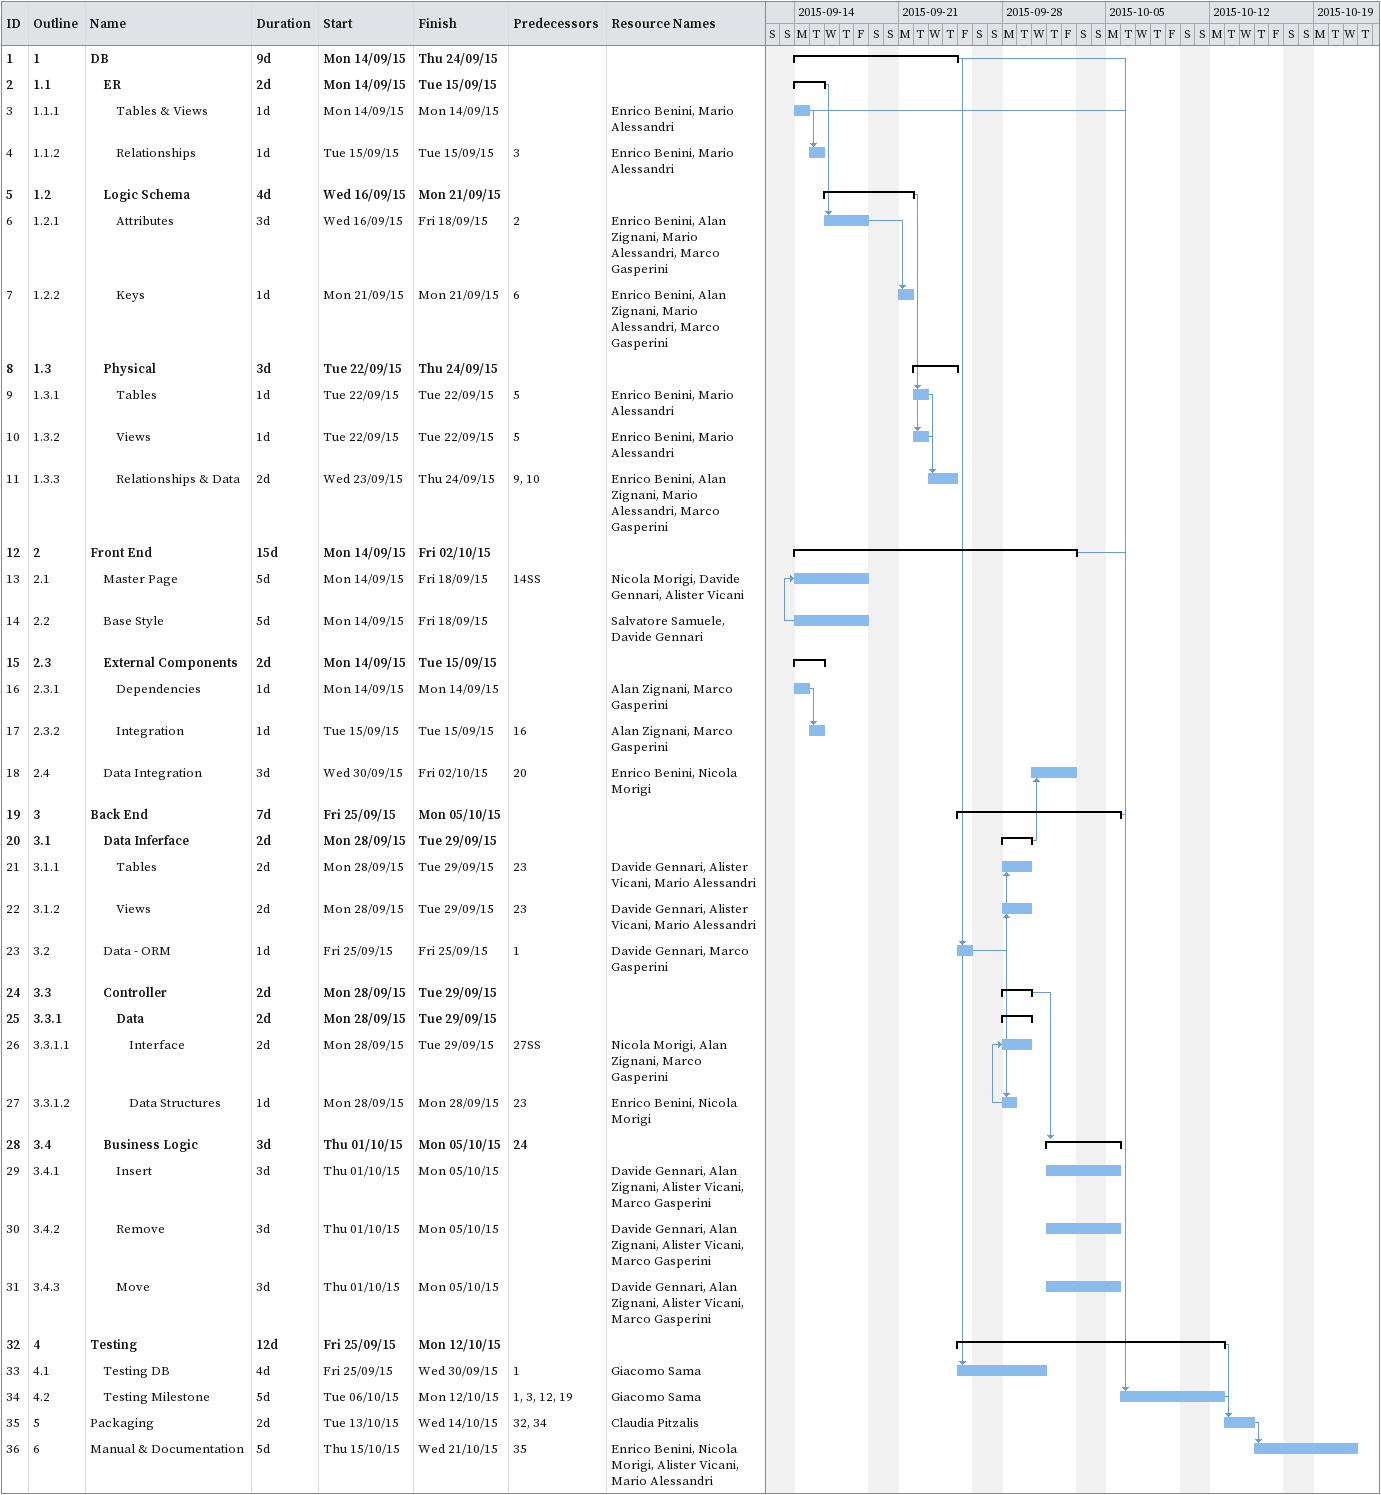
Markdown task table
| ID | WBS | Task | Duration | Start | Finish | Predecessors | Resources |
|---|---|---|---|---|---|---|---|
| 1 | 1 | **DB** | 9d | 2015-09-14 | 2015-09-24 |  |  |
| 2 | 1.1 | **ER** | 2d | 2015-09-14 | 2015-09-15 |  |  |
| 3 | 1.1.1 | Tables & Views | 1d | 2015-09-14 | 2015-09-14 |  | Enrico Benini, Mario Alessandri |
| 4 | 1.1.2 | Relationships | 1d | 2015-09-15 | 2015-09-15 | 3 | Enrico Benini, Mario Alessandri |
| 5 | 1.2 | **Logic Schema** | 4d | 2015-09-16 | 2015-09-21 |  |  |
| 6 | 1.2.1 | Attributes | 3d | 2015-09-16 | 2015-09-18 | 2 | Enrico Benini, Alan Zignani, Mario Alessandri, Marco Gasperini |
| 7 | 1.2.2 | Keys | 1d | 2015-09-21 | 2015-09-21 | 6 | Enrico Benini, Alan Zignani, Mario Alessandri, Marco Gasperini |
| 8 | 1.3 | **Physical** | 3d | 2015-09-22 | 2015-09-24 |  |  |
| 9 | 1.3.1 | Tables | 1d | 2015-09-22 | 2015-09-22 | 5 | Enrico Benini, Mario Alessandri |
| 10 | 1.3.2 | Views | 1d | 2015-09-22 | 2015-09-22 | 5 | Enrico Benini, Mario Alessandri |
| 11 | 1.3.3 | Relationships & Data | 2d | 2015-09-23 | 2015-09-24 | 9, 10 | Enrico Benini, Alan Zignani, Mario Alessandri, Marco Gasperini |
| 12 | 2 | **Front End** | 15d | 2015-09-14 | 2015-10-02 |  |  |
| 13 | 2.1 | Master Page | 5d | 2015-09-14 | 2015-09-18 | 14SS | Nicola Morigi, Davide Gennari, Alister Vicani |
| 14 | 2.2 | Base Style | 5d | 2015-09-14 | 2015-09-18 |  | Salvatore Samuele, Davide Gennari |
| 15 | 2.3 | **External Components** | 2d | 2015-09-14 | 2015-09-15 |  |  |
| 16 | 2.3.1 | Dependencies | 1d | 2015-09-14 | 2015-09-14 |  | Alan Zignani, Marco Gasperini |
| 17 | 2.3.2 | Integration | 1d | 2015-09-15 | 2015-09-15 | 16 | Alan Zignani, Marco Gasperini |
| 18 | 2.4 | Data Integration | 3d | 2015-09-30 | 2015-10-02 | 20 | Enrico Benini, Nicola Morigi |
| 19 | 3 | **Back End** | 7d | 2015-09-25 | 2015-10-05 |  |  |
| 20 | 3.1 | **Data Inferface** | 2d | 2015-09-28 | 2015-09-29 |  |  |
| 21 | 3.1.1 | Tables | 2d | 2015-09-28 | 2015-09-29 | 23 | Davide Gennari, Alister Vicani, Mario Alessandri |
| 22 | 3.1.2 | Views | 2d | 2015-09-28 | 2015-09-29 | 23 | Davide Gennari, Alister Vicani, Mario Alessandri |
| 23 | 3.2 | Data - ORM | 1d | 2015-09-25 | 2015-09-25 | 1 | Davide Gennari, Marco Gasperini |
| 24 | 3.3 | **Controller** | 2d | 2015-09-28 | 2015-09-29 |  |  |
| 25 | 3.3.1 | **Data** | 2d | 2015-09-28 | 2015-09-29 |  |  |
| 26 | 3.3.1.1 | Interface | 2d | 2015-09-28 | 2015-09-29 | 27SS | Nicola Morigi, Alan Zignani, Marco Gasperini |
| 27 | 3.3.1.2 | Data Structures | 1d | 2015-09-28 | 2015-09-28 | 23 | Enrico Benini, Nicola Morigi |
| 28 | 3.4 | **Business Logic** | 3d | 2015-10-01 | 2015-10-05 | 24 |  |
| 29 | 3.4.1 | Insert | 3d | 2015-10-01 | 2015-10-05 |  | Davide Gennari, Alan Zignani, Alister Vicani, Marco Gasperini |
| 30 | 3.4.2 | Remove | 3d | 2015-10-01 | 2015-10-05 |  | Davide Gennari, Alan Zignani, Alister Vicani, Marco Gasperini |
| 31 | 3.4.3 | Move | 3d | 2015-10-01 | 2015-10-05 |  | Davide Gennari, Alan Zignani, Alister Vicani, Marco Gasperini |
| 32 | 4 | **Testing** | 12d | 2015-09-25 | 2015-10-12 |  |  |
| 33 | 4.1 | Testing DB | 4d | 2015-09-25 | 2015-09-30 | 1 | Giacomo Sama |
| 34 | 4.2 | Testing Milestone | 5d | 2015-10-06 | 2015-10-12 | 1, 3, 12, 19 | Giacomo Sama |
| 35 | 5 | Packaging | 2d | 2015-10-13 | 2015-10-14 | 32, 34 | Claudia Pitzalis |
| 36 | 6 | Manual & Documentation | 5d | 2015-10-15 | 2015-10-21 | 35 | Enrico Benini, Nicola Morigi, Alister Vicani, Mario Alessandri |
